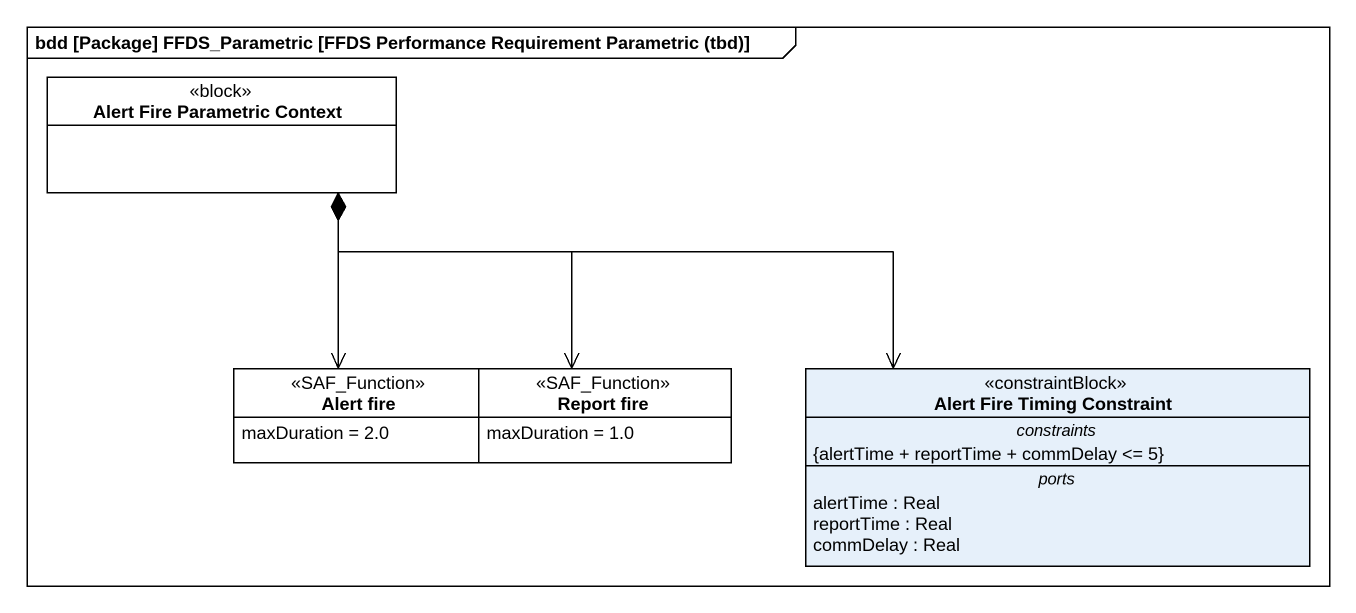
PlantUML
@startuml
mainframe bdd [Package] FFDS_Parametric [FFDS Performance Requirement Parametric (tbd)]
hide circle
hide empty members
class "Alert Fire Parametric Context" as Alert_Fire_Parametric <<block>> #FFFFFF
class "Alert fire" as Alert_fire <<SAF_Function>> #FFFFFF {
  maxDuration = 2.0
}
class "Report fire" as Report_fire <<SAF_Function>> #FFFFFF {
  maxDuration = 1.0
}
class "Alert Fire Timing Constraint" as Alert_Fire_Timing_Constraint <<constraintBlock>> {
  -- constraints --
  {alertTime + reportTime + commDelay <= 5}
  -- ports --
  alertTime : Real
  reportTime : Real
  commDelay : Real
}
Alert_Fire_Parametric *--> Alert_fire
Alert_Fire_Parametric *--> Report_fire
Alert_Fire_Parametric *-right-> Alert_Fire_Timing_Constraint
@enduml
